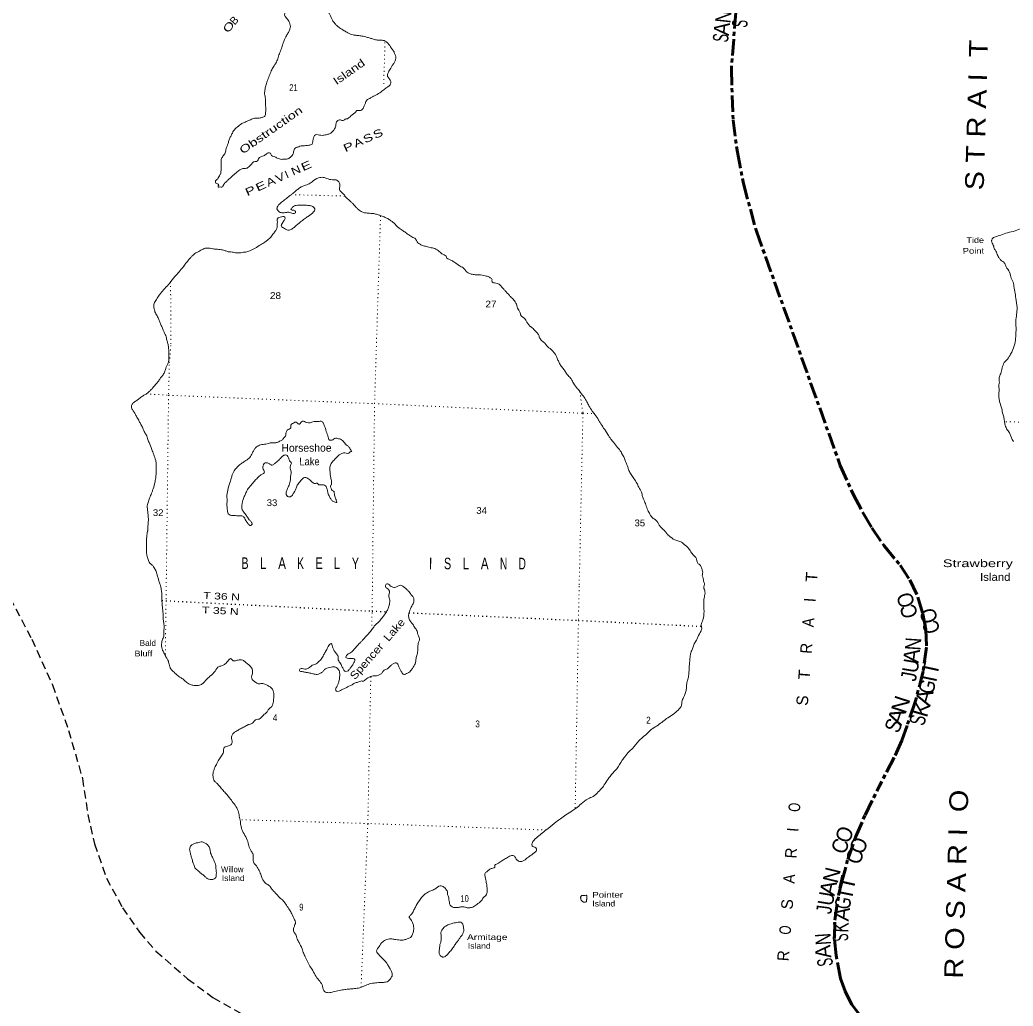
# Model space of a CAD drawing. Header units: feet. Extents: x -489137 to -242534, y 368785 to 558127.
# Drawn here: x -449881 to -424215, y 383087 to 408578 of the extents above; entities that cross this region are included whole.
import ezdxf

# ---------------------------------------------------------------- set-up
doc = ezdxf.new("R2010")
doc.units = ezdxf.units.FT
doc.header["$LTSCALE"] = 70
for name, pattern in [('DOTTED', [1.5, 0.3, -1.2]), ('LONG_DASH_SHORT_DASH', [9.9, 6, -1.2, 1.5, -1.2]), ('LONG_DASHED', [7.5, 6, -1.5]), ('MEDIUM_DASHED', [4.5, 3, -1.5])]:
    doc.linetypes.add(name, pattern=pattern)
for name, color, linetype, lineweight in [('11', 7, 'LONG_DASH_SHORT_DASH', 60), ('33', 7, 'LONG_DASHED', 25), ('39', 7, 'Continuous', 13), ('6', 7, 'DOTTED', 25), ('7', 7, 'DOTTED', 13)]:
    doc.layers.add(name, color=color, linetype=linetype, lineweight=lineweight)
for name, color, linetype in [('12', 7, 'Continuous'), ('41', 7, 'Continuous'), ('42', 7, 'Continuous')]:
    doc.layers.add(name, color=color, linetype=linetype)

msp = doc.modelspace()

# ---------------------------------------------------------------- linework, layer by layer
at = {"layer": '11'}
for points in [[(-427135.23, 416608.44), (-428388.69, 415389.52), (-428854.5, 414925.82), (-429314.69, 414393.22), (-429694.49, 413877.26), (-430163.01, 413117.21), (-430623.21, 412138), (-430764.61, 411749.65), (-430928.16, 411228.14), (-431047.38, 410762.12), (-431180.36, 410032.54), (-431381.6, 408770.04), (-431496.48, 407314.08), (-431452.13, 405988.12), (-431341.24, 405155.93), (-431186, 404351.48), (-430849.11, 403113.02), (-428681.75, 397061.82), (-428341.66, 396301.43), (-428089.38, 395824.31), (-427864.82, 395451.21), (-427551.79, 394979.98)], [(-427551.79, 394979.98), (-427136.91, 394488.21), (-427136.91, 394488.21), (-426886.64, 394102.6), (-426676.1, 393655.94), (-426549.77, 393226.13), (-426473.97, 392821.6), (-426454.33, 392360.9), (-426538.73, 391737.03), (-426746.29, 390947.86), (-426954.03, 390338.27), (-427094.39, 389953.41), (-427288.09, 389509.54), (-427671.18, 388780.77)], [(-427792.9, 382460.68), (-427989.59, 382639.59), (-428170.48, 382840.7), (-428282.07, 382988.41), (-428380.48, 383131.97), (-428484.45, 383326.85), (-428557.9, 383475.95), (-428674.46, 383803.95), (-428788, 384394.15), (-428829.58, 384837.99), (-428823.59, 385312.84), (-428724.23, 385942.04), (-428649.39, 386274.93), (-428488.59, 386879.66), (-428286.22, 387456.65), (-428042.51, 388021.95), (-427671.18, 388780.77)]]:
    msp.add_lwpolyline(points, dxfattribs=at)
at = {"layer": '33', "linetype": 'MEDIUM_DASHED'}
msp.add_lwpolyline([(-450134.3, 393635.79), (-449574.3, 392570.59), (-449036.48, 391388.89), (-448620.64, 390212.73), (-448263.22, 388972.2), (-448125.19, 388041.27), (-447955.29, 387283.44), (-447644.8, 386395.78), (-447228.96, 385630.17), (-446785.4, 384997.71), (-446364.02, 384509.49), (-445545.31, 383794.63), (-444894.72, 383311.14), (-444018.69, 382811.83)], dxfattribs=at)
at = {"layer": '39'}
for points in [[(-444679.75, 404840.95), (-444681.7, 404907.13), (-444676.87, 404971.73), (-444635.5, 405052.08), (-444573.84, 405140.28), (-444550.3, 405249.12), (-444500.21, 405381.9), (-444470.73, 405480.57), (-444433.35, 405565.01), (-444389.86, 405653.41), (-444356.81, 405713.65), (-444262.78, 405807.55), (-444146.6, 405895.15), (-444059.26, 405936.59), (-443947.6, 405985.84), (-443844.08, 406029.13), (-443724.83, 406037.89), (-443621.67, 406052.89), (-443548.49, 406092.48), (-443533.41, 406169.08), (-443524.17, 406263.94), (-443532.78, 406385.26), (-443534.97, 406536.81), (-443555.57, 406668.37), (-443546.03, 406787.46), (-443518.35, 406904.33), (-443476.49, 407025.09), (-443422.31, 407161.86), (-443370.28, 407288.56), (-443312.46, 407392.97), (-443267.22, 407459.14), (-443215.33, 407573.72), (-443175.39, 407702.57), (-443123.23, 407839.37), (-443083.46, 407954.09), (-443052.11, 408040.61), (-442993.99, 408169.26), (-442942.5, 408251.52), (-442907.17, 408333.96), (-442890.15, 408404.48), (-442903.37, 408479.38), (-442966.54, 408597.28), (-443008.37, 408644.22), (-443034.15, 408682.89), (-443035.48, 408739.48), (-443008.59, 408791.71), (-442954.95, 408884.04), (-442895.49, 408958.13), (-442830.28, 409005.88), (-442745.06, 409039.27), (-442674.47, 409032.42), (-442607.89, 409027.63), (-442543.01, 409049.12), (-442472.02, 409074.59), (-442411.55, 409065.83), (-442353.84, 408996.48), (-442314.15, 408939.47), (-442260.25, 408888.35), (-442210.15, 408857.48), (-442110.97, 408876.57), (-442028.14, 408879.68), (-441959.89, 408846.58), (-441916.16, 408789.52), (-441870.64, 408714.26), (-441805.76, 408570.08), (-441744.19, 408486.55), (-441680.37, 408421.18), (-441622.36, 408376.08), (-441504.18, 408297.97), (-441401.88, 408242.27), (-441271.26, 408190.29), (-441178.53, 408177.13), (-441073.71, 408161.81), (-440944.74, 408140.15), (-440854.23, 408110.85), (-440767.66, 408089.67), (-440663.04, 408058.19), (-440570.24, 408051.08), (-440471.4, 408041.89), (-440407.16, 408010.86), (-440367.3, 407967.99), (-440311.66, 407894.63), (-440264.07, 407823.38), (-440222.34, 407768.36), (-440190.97, 407691.23), (-440165.57, 407622.25), (-440176.65, 407541.56), (-440209.85, 407469.2), (-440259.17, 407399.04), (-440298.42, 407326.75), (-440329.35, 407274.57), (-440356.21, 407224.36), (-440381.16, 407166.05), (-440381.78, 407115.55)], [(-440381.78, 407115.55), (-440328.11, 407046.25), (-440298.59, 406983.28), (-440301.45, 406914.62), (-440332.18, 406878.6), (-440399.4, 406830.87), (-440472.8, 406773.1), (-440582.85, 406691.5), (-440715, 406618.24), (-440771.9, 406588.57), (-440839.03, 406548.92), (-440914.27, 406505.32), (-440953.63, 406424.94), (-440982.76, 406354.56), (-441026.2, 406270.19), (-441079.16, 406232.4), (-441153.79, 406239.3), (-441217.08, 406183.44), (-441284.37, 406129.65), (-441372.13, 406053.86), (-441418.94, 406024.08), (-441461.41, 406018.49), (-441522.53, 405974.73), (-441599.03, 405993.78), (-441649.58, 405988.28), (-441704.94, 405920.21), (-441720.08, 405837.55), (-441732.79, 405789.2), (-441816.93, 405679.03), (-441880.09, 405633.27), (-441965.19, 405609.98), (-442062.32, 405592.89), (-442138.95, 405601.83), (-442215.57, 405610.78), (-442268.34, 405589.15), (-442293.39, 405522.75), (-442314.61, 405438.14), (-442331.66, 405365.59), (-442412.79, 405336.2), (-442489.64, 405326.96), (-442566.41, 405323.79), (-442614.92, 405320.29), (-442671.72, 405298.71), (-442698.12, 405286.88), (-442744.66, 405279.32), (-442800.28, 405189.03), (-442827.62, 405100.44), (-442858.5, 405052.3), (-442895.19, 405024.43), (-442933.87, 404998.6), (-443006.85, 404975.17), (-443065.36, 404979.87), (-443117.95, 404972.38), (-443174.31, 404987.16), (-443232.66, 405003.98), (-443270.73, 405028.65), (-443316.97, 405045.33), (-443381.21, 405076.36), (-443406.76, 405133.22), (-443461.18, 405141.91), (-443505.94, 405114.13), (-443581.29, 405062.45), (-443634.03, 405042.84), (-443699.06, 405009.22), (-443721.87, 404960.99), (-443766.78, 404921.09), (-443827.5, 404909.65), (-443855.94, 404895.82), (-443874.41, 404871.79), (-443941.88, 404803.85), (-443986.84, 404759.91), (-444073.98, 404734.62), (-444118.42, 404733.1), (-444199.56, 404703.71), (-444285.25, 404631.94), (-444354.59, 404576.15), (-444420.01, 404510.21), (-444469.01, 404466.32), (-444536.38, 404406.46), (-444581.35, 404362.52), (-444597.75, 404342.5), (-444626.53, 404300.39), (-444632.81, 404282.28), (-444663.47, 404252.32), (-444703.75, 404260.86), (-444752.33, 404251.3), (-444760.26, 404263.51), (-444743.59, 404305.75), (-444755.38, 404332.15), (-444795.61, 404344.72), (-444827.42, 404385.49), (-444823.01, 404415.75), (-444788.25, 404451.72), (-444753.43, 404491.74), (-444724.49, 404545.96), (-444703.73, 404592.2)], [(-422275.63, 405863.31), (-422319.27, 405785.36), (-422353.52, 405662.89), (-422356.09, 405628.64), (-422346.84, 405576.03), (-422302.93, 405417.96), (-422276.1, 405328.76), (-422293.69, 405238.28), (-422307.24, 405147.74), (-422305.07, 405030.7), (-422301.17, 405022.57), (-422280.29, 404939.51), (-422221.97, 404799.36), (-422198.46, 404754.58), (-422103.05, 404662.21), (-422029.56, 404586.35), (-422028.67, 404515.73), (-422021.5, 404459.13), (-422027.18, 404356.35), (-422019.31, 404344.12), (-422027.56, 404332.15), (-422075.11, 404262.35), (-422173.91, 404142.97), (-422249.73, 404071.63), (-422255.95, 404061.64), (-422415.26, 403945.29), (-422460.17, 403913.77), (-422638.71, 403731.19), (-422720.81, 403645.82), (-422820.76, 403580.92), (-422965.04, 403520.81), (-423040, 403503.91), (-423191.45, 403500.39), (-423270.89, 403455.32), (-423381.35, 403364.38), (-423470.79, 403325.53), (-423610.77, 403281.49), (-423665.67, 403256.17), (-423789.35, 403221.94), (-423807.59, 403218.2), (-423987.7, 403188.95), (-424166.39, 403123.35), (-424360.93, 403076.17), (-424535.51, 403014.55), (-424673.47, 402970.45), (-424752.98, 402921.36), (-424763.52, 402893.29), (-424771.92, 402873.26), (-424768.46, 402836.89), (-424717.75, 402725.1), (-424702.55, 402666.35), (-424659.15, 402603.09), (-424635.83, 402546.23), (-424585.16, 402432.42), (-424539.64, 402375.18), (-424529.72, 402364.93), (-424497.76, 402344.23), (-424430.16, 402278.55), (-424412.71, 402233.88), (-424377.51, 402162.69), (-424349.74, 402131.97), (-424281.72, 401967.45), (-424264.55, 401904.63), (-424206.2, 401766.49), (-424193.23, 401693.66), (-424159.83, 401509.54), (-424147.69, 401384.28), (-424115.27, 401139.66), (-424143.15, 400783.1), (-424143.25, 400777.06), (-424146.27, 400714.58), (-424137.56, 400627.7), (-424146.26, 400462.44), (-424147.34, 400393.88), (-424174.65, 400200.7), (-424240.23, 400012.18), (-424294.31, 399912.24), (-424389.26, 399780.69), (-424420.01, 399750.95), (-424525.44, 399468.3), (-424567.67, 399352.03), (-424577.32, 399253.35), (-424571.85, 399216.94), (-424581.1, 399142.47), (-424577.05, 399017.35), (-424585.64, 398858.13), (-424584.04, 398831.89), (-424531.17, 398603.08), (-424500.52, 398499.69), (-424495.31, 398447.16), (-424464.63, 398345.8), (-424446.19, 398236.57), (-424427.71, 398129.36), (-424385.18, 398011.66), (-424310.17, 397905.52), (-424238.24, 397732.87), (-424208.83, 397677.91)], [(-444706.97, 404586.76), (-444706.31, 404586.46), (-444684.54, 404661.8), (-444677.64, 404700.62), (-444675.92, 404729.08), (-444675.06, 404770.48), (-444678.51, 404829.13), (-444679.93, 404847.16)], [(-444494.06, 402585.61), (-444367.03, 402570.04), (-444248.08, 402554.56), (-444100.47, 402571.09), (-444043.86, 402576.51), (-443938.45, 402609.67), (-443804.38, 402674.84), (-443659.89, 402766.15), (-443580.55, 402813.75), (-443454.21, 402907.28), (-443374.48, 402987.2), (-443341.58, 403035.32), (-443282.06, 403113.45), (-443238.72, 403189.73), (-443227.91, 403248.2), (-443229.04, 403320.95), (-443226.58, 403357.29), (-443234.01, 403409.9), (-443225.59, 403438.1), (-443184.81, 403469.96), (-443120, 403485.4), (-443057.31, 403492.77), (-443023.38, 403460.07), (-443023.63, 403439.86), (-443062.74, 403379.69), (-443085.42, 403341.56), (-443116.37, 403287.36), (-443124.77, 403261.19), (-443109.06, 403224.64), (-443068.95, 403201.97), (-443012.86, 403164.97), (-442954.61, 403140.07), (-442895.96, 403147.49), (-442812.53, 403199.08), (-442747.28, 403250.88), (-442671.73, 403318.72), (-442577.92, 403394.44), (-442473.98, 403472.07), (-442392.55, 403525.7), (-442331.39, 403573.51), (-442269.93, 403645.55), (-442259.24, 403693.92), (-442291.05, 403734.68), (-442311.02, 403753.09), (-442395.52, 403778.29), (-442478.22, 403785.28), (-442567.04, 403788.3), (-442670.01, 403789.46), (-442740.75, 403784.19), (-442787.36, 403770.57), (-442834.19, 403738.77), (-442856.7, 403714.78), (-442875.24, 403684.68), (-442859.29, 403668.34), (-442833.17, 403657.94), (-442798.87, 403655.54), (-442762.75, 403636.95), (-442759.03, 403610.64), (-442761.32, 403588.44), (-442793.8, 403574.67), (-442908.56, 403602.22), (-442956.97, 403606.81), (-442981.27, 403601.02), (-443048, 403593.69), (-443108.57, 403594.37), (-443191.03, 403621.56), (-443206.98, 403637.9), (-443236.55, 403696.83), (-443227.98, 403737.14), (-443149.97, 403841.32), (-443043.94, 403924.99), (-442995.02, 403962.82), (-442888.99, 404046.49), (-442825.85, 404090.23), (-442748.29, 404158.05), (-442670.8, 404219.81), (-442589.39, 404271.42), (-442496.07, 404306.74), (-442429.17, 404328.21), (-442331.44, 404393.78), (-442160.6, 404492.88), (-442041.28, 404507.7), (-441950.77, 404478.4), (-441805.8, 404444.44), (-441710.95, 404439.34), (-441636.84, 404390.01), (-441613.35, 404329.14), (-441616.24, 404258.46), (-441622.84, 404214.08), (-441581.43, 404132.8), (-441495.58, 404053.04), (-441477.75, 404024.55), (-441411.96, 403955.12), (-441330.12, 403877.43), (-441272.24, 403822.22), (-441210.49, 403752.84), (-441152.65, 403693.59)], [(-441152.65, 403693.59), (-441062.61, 403625.91), (-440978.18, 403594.65), (-440883.41, 403583.49), (-440810.83, 403574.59), (-440711.99, 403565.39), (-440619.44, 403538.09), (-440540.97, 403514.98), (-440444.55, 403473.49), (-440354.23, 403428.03), (-440276.16, 403372.6), (-440220.12, 403331.56), (-440148.35, 403256), (-440080.45, 403194.62), (-439976.27, 403126.78), (-439894.26, 403063.22), (-439808.16, 403003.66), (-439750.05, 402966.64), (-439657.77, 402917.12), (-439614.29, 402839.85), (-439568.34, 402798.93), (-439500.19, 402757.75), (-439401.63, 402726.34), (-439345.27, 402711.56), (-439278.89, 402690.61), (-439162.03, 402669.09), (-439101.88, 402634.07), (-438997.88, 402552.08), (-438949.82, 402519.22), (-438857.83, 402445.45), (-438857.86, 402443.43), (-438761.71, 402379.72), (-438725.61, 402359.11), (-438643.45, 402307.67), (-438547.33, 402241.94), (-438507.32, 402211.18), (-438443.06, 402182.17), (-438389.16, 402131.06), (-438345.39, 402078.04), (-438297.42, 402037.09), (-438219.03, 402007.92), (-438114.23, 401990.58), (-437932.64, 401978.44), (-437856.14, 401959.39), (-437801.73, 401950.7), (-437729.49, 401913.52), (-437677.61, 401862.43), (-437686.11, 401828.17), (-437662.3, 401793.56), (-437614.02, 401778.87), (-437543.52, 401763.94), (-437495.31, 401743.19), (-437447.42, 401696.19), (-437385.67, 401626.8), (-437339.86, 401575.77), (-437309.99, 401541.09), (-437250.19, 401477.79), (-437206.41, 401424.76), (-437162.51, 401381.84), (-437114.62, 401334.83), (-437078.85, 401287.96), (-437049.3, 401227.02), (-437035.64, 401188.48), (-437018.19, 401129.69), (-436988.62, 401070.77), (-436951.07, 401003.67), (-436943.59, 400955.1), (-436819.82, 400838.54), (-436800.12, 400797.91), (-436700.78, 400665.47), (-436646.81, 400620.42), (-436549.01, 400526.38), (-436507.16, 400481.46), (-436465.6, 400412.3), (-436450.04, 400363.63), (-436392.43, 400286.21), (-436306.48, 400214.53), (-436262.85, 400149.39), (-436152.89, 400059.25), (-436119.01, 400022.51), (-436061.27, 399955.18), (-436023.63, 399896.17), (-435986.33, 399808.87), (-435945.07, 399715.47), (-435893.61, 399630.03), (-435821.97, 399544.37), (-435770.49, 399460.96), (-435712.85, 399385.56), (-435637.21, 399295.81), (-435571.95, 399183.95), (-435468.64, 399045.4), (-435395.14, 398945.58), (-435303.7, 398827.37), (-435226.44, 398705.27), (-435175.24, 398599.64), (-435090.02, 398467.35), (-435024.48, 398377.72)], [(-446575.54, 395364.54), (-446574.47, 395452.79), (-446569.42, 395535.57), (-446560.03, 395642.55), (-446563.2, 395713.3), (-446568.34, 395788.11), (-446577.5, 395864.99), (-446586.68, 395939.85), (-446587.73, 396018.65), (-446560.07, 396133.5), (-446516.27, 396248.17), (-446464.16, 396380.93), (-446434.93, 396459.4), (-446388.35, 396634.65), (-446366.43, 396775.83), (-446359.14, 396876.77), (-446357.53, 397008.07), (-446358.54, 397090.92), (-446371.46, 397190.07), (-446422.1, 397342.16), (-446472.96, 397476.08), (-446543.42, 397658.71), (-446578.55, 397758.1), (-446603.96, 397827.08), (-446651.4, 397910.45), (-446704.53, 398024.19), (-446751.8, 398121.7), (-446795.3, 398196.95), (-446824.82, 398259.91), (-446856.51, 398310.78), (-446880.22, 398353.47), (-446909.83, 398408.35), (-446939.58, 398453.14), (-446983.15, 398522.32), (-446992.9, 398550.72), (-446992.16, 398611.32), (-446950.99, 398675.51), (-446879.65, 398729.26), (-446804.31, 398780.94), (-446714.6, 398850.64), (-446639.33, 398896.27), (-446568.04, 398945.97), (-446517, 398991.87), (-446457.73, 399049.79), (-446392.13, 399129.87), (-446351.11, 399181.94), (-446293.71, 399252.01), (-446242.34, 399324.17), (-446195.16, 399384.25), (-446143.62, 399470.54), (-446112.15, 399567.17), (-446081.02, 399635.51), (-446045.78, 399709.87), (-446030.66, 399790.51), (-446029.27, 399903.64), (-446032.25, 399990.55), (-446038.84, 400111.85), (-446057.82, 400211.06), (-446080.98, 400298.2), (-446111.85, 400415.73), (-446139.31, 400482.71), (-446174.68, 400561.9), (-446215.95, 400655.31), (-446253.22, 400744.62), (-446288.47, 400833.91), (-446335.82, 400925.36), (-446389, 401035.06), (-446410.29, 401110.06), (-446419.74, 401162.69), (-446410.65, 401245.43), (-446350.76, 401353.86), (-446278.76, 401462.15), (-446227.42, 401532.28), (-446104.6, 401668.29), (-446047.35, 401726.24), (-445975.61, 401812.31), (-445844.29, 401982.56), (-445770.72, 402054.47), (-445717.38, 402122.56), (-445623.05, 402240.7), (-445602.39, 402278.86), (-445534.82, 402354.87), (-445475.37, 402426.94), (-445424.31, 402474.85), (-445330.41, 402556.63), (-445255.24, 402594.18), (-445200.36, 402623.86), (-445090.71, 402673.14), (-445036.17, 402674.55), (-444975.6, 402673.87), (-444897, 402660.86), (-444808.27, 402651.78), (-444671.14, 402636.1), (-444574.53, 402610.76), (-444494.06, 402585.61)], [(-435024.48, 398377.72), (-434927.28, 398235.2), (-434889.69, 398172.15), (-434796.55, 398027.65), (-434687.48, 397864.79), (-434610.2, 397744.72), (-434540.57, 397659.08), (-434439.23, 397524.6), (-434345.72, 397410.4), (-434331.96, 397379.94), (-434278.58, 397286.4), (-434237.37, 397188.96), (-434208.12, 397103.78), (-434174.84, 397018.54), (-434141.55, 396933.31), (-434088.3, 396829.68), (-434012.86, 396723.77), (-433935.63, 396599.65), (-433888.38, 396500.12), (-433821.29, 396372.08), (-433790.35, 396260.62), (-433757.12, 396171.34), (-433706.2, 396041.47), (-433655.32, 395909.57), (-433600.14, 395797.83), (-433512.59, 395691.78), (-433490.53, 395679.41), (-433377.03, 395548.83), (-433335.44, 395481.69), (-433227.6, 395383.5), (-433169.99, 395306.08), (-433078.15, 395220.19), (-432905.75, 395117.23), (-432803.1, 395089.81), (-432721.11, 395024.23), (-432665.1, 394981.18), (-432599.24, 394917.8), (-432527.96, 394801.84), (-432458.19, 394728.32), (-432418.33, 394685.44), (-432351.68, 394521.04), (-432311.67, 394490.29), (-432268.19, 394413.02), (-432242.93, 394331.92), (-432237.67, 394267.21), (-432246.44, 394210.74), (-432221.06, 394139.74), (-432217.86, 394071.01), (-432190.58, 393989.89), (-432211.54, 393927.49), (-432184.51, 393826.17), (-432186.17, 393690.82), (-432198.97, 393634.4), (-432205.77, 393573.86), (-432205.06, 393466.77), (-432209.89, 393402.17), (-432204.6, 393339.48), (-432206.16, 393212.22), (-432217.37, 393121.42), (-432232.12, 393071.08), (-432259.21, 393002.69), (-432274.06, 392944.27), (-432261.02, 392855.22), (-432263.41, 392824.94), (-432342.06, 392668.24), (-432358.75, 392623.98), (-432400.15, 392541.61), (-432455.8, 392449.3), (-432493.43, 392344.66), (-432530.86, 392256.18), (-432554.06, 392175.63), (-432567.91, 392034.36), (-432574.78, 391967.76), (-432586.26, 391854.75), (-432589.44, 391759.83), (-432596.56, 391673.03), (-432607.72, 391586.28), (-432628.95, 391501.66), (-432652.52, 391390.8), (-432652.84, 391364.54), (-432657.67, 391299.94), (-432679.15, 391195.13), (-432718.75, 391094.55), (-432766.57, 390981.95), (-432796.64, 390834.8), (-432905.21, 390708.73), (-432980.76, 390640.89), (-433135.46, 390539.59), (-433265.85, 390446.1), (-433390.19, 390350.52), (-433538.77, 390255.21), (-433646.94, 390161.47), (-433791.95, 390027.73), (-433889.93, 389941.96), (-434053.88, 389745.8), (-434143.78, 389659.94), (-434250.35, 389531.83)], [(-444525.81, 396128.14), (-444526.21, 396167.2), (-444528.69, 396294.51), (-444500.36, 396463.91), (-444439.43, 396657.18), (-444418.35, 396729.68), (-444393.04, 396818.29), (-444322.78, 396948.82), (-444246.99, 397036.87), (-444153.17, 397112.59), (-444069.7, 397168.22), (-443951.53, 397253.77), (-443900.14, 397327.94), (-443856.7, 397412.31), (-443815.4, 397486.6), (-443762.22, 397542.57), (-443664.68, 397591.99), (-443595.89, 397603.34), (-443456.25, 397628.03), (-443361.09, 397649.18), (-443268.23, 397646.12), (-443193.16, 397675.58), (-443144.45, 397695.24), (-443085.36, 397739.02), (-443058.66, 397775.09), (-443011.51, 397833.15), (-443004.74, 397891.66), (-442971.42, 397974.12), (-442920.59, 398001.84), (-442881.86, 398031.71), (-442876.98, 398100.35), (-442840.12, 398142.36), (-442787.3, 398168.03), (-442756.82, 398183.85), (-442718.68, 398165.24), (-442690.74, 398138.66), (-442656.49, 398132.21), (-442603.27, 398190.21), (-442550.61, 398203.76), (-442500.4, 398180.97), (-442425.92, 398161.95), (-442334.84, 398179.11), (-442221.5, 398200.06), (-442169.06, 398195.42), (-442076.13, 398198.42), (-442034.42, 398141.38), (-441999.07, 398060.17), (-441971.89, 397970.96), (-441950.52, 397902.03), (-441925.09, 397835.07), (-441901.9, 397749.95), (-441882.11, 397717.41), (-441825.57, 397716.77), (-441795.24, 397720.47), (-441754.39, 397758.4), (-441691.72, 397763.75), (-441599.14, 397738.47), (-441542.98, 397707.53), (-441503.24, 397654.55), (-441425.42, 397578.92), (-441367.48, 397527.76), (-441341.78, 397483.02), (-441316.03, 397442.33), (-441304.16, 397421.99), (-441344.61, 397416.38), (-441383.45, 397378.43), (-441450.08, 397379.18), (-441516.65, 397383.97), (-441599.83, 397352.58), (-441707.98, 397260.86), (-441781.68, 397178.85), (-441849.39, 397090.72), (-441868.8, 396989.92), (-441865.9, 396896.95), (-441858.79, 396818.07), (-441843.75, 396726.98), (-441832.43, 396662.2), (-441829.01, 396611.66), (-441831.62, 396563.2), (-441852.13, 396537.16), (-441838.74, 396476.4), (-441809.17, 396417.48), (-441773.08, 396396.87), (-441753.78, 396323.91), (-441738.32, 396267.17), (-441722.86, 396210.42), (-441697.48, 396139.43), (-441691.89, 396100.98), (-441732.17, 396109.51), (-441786.41, 396132.34), (-441836.3, 396181.39), (-441879.82, 396254.62), (-441920.99, 396356.1), (-441938.15, 396439.13), (-441955.62, 396495.9)], [(-441955.62, 396495.9), (-441983.4, 396536.62), (-442033.6, 396559.41), (-442112.37, 396558.27), (-442154.72, 396562.79), (-442202.73, 396599.7), (-442277.53, 396592.46), (-442311.56, 396617.08), (-442363.46, 396666.16), (-442465.52, 396742.06), (-442521.98, 396748.75), (-442617.84, 396671.04), (-442701.83, 396572.98), (-442743.4, 396476.47), (-442778.73, 396394.03), (-442828.18, 396313.77), (-442883.44, 396253.78), (-442935.98, 396250.33), (-442984.07, 396281.18), (-443001.45, 396346.03), (-442974.09, 396436.64), (-442924.17, 396555.28), (-442888.26, 396684.18), (-442887.1, 396779.13), (-442874.05, 396855.75), (-442875.2, 396926.48), (-442894.6, 396991.35), (-442885.68, 397059.94), (-442866.55, 397138.52), (-442896.56, 397161.09), (-442920.17, 397211.86), (-442941.81, 397258.57), (-442971.38, 397317.5), (-443058.12, 397324.53), (-443127.51, 397264.7), (-443211.31, 397182.81), (-443290.89, 397115.01), (-443358.06, 397071.32), (-443390.34, 397073.7), (-443448.4, 397114.76), (-443510.82, 397129.61), (-443569.57, 397114.1), (-443596.58, 397051.78), (-443593.56, 396968.91), (-443563.94, 396914.02), (-443564.46, 396871.6), (-443621.41, 396837.89), (-443719.32, 396758.18), (-443799.05, 396678.26), (-443883.04, 396580.21), (-443977.38, 396462.06), (-444041.3, 396353.68), (-444080.85, 396257.15), (-444118.46, 396154.53), (-444137.64, 396071.91), (-444146.61, 395999.28), (-444133.47, 395918.32), (-444076, 395828.77), (-444012.41, 395745.22), (-443954.89, 395659.72), (-443901.05, 395604.56), (-443881.62, 395541.71), (-443912.28, 395511.75), (-443958.57, 395524.39), (-444002.32, 395579.44), (-444039.94, 395640.47), (-444071.58, 395695.38), (-444117.32, 395752.46), (-444179.84, 395759.23), (-444236.42, 395755.82), (-444280.79, 395760.36), (-444357.47, 395765.26), (-444401.88, 395765.76), (-444430.08, 395772.14), (-444446.18, 395776.36), (-444496.24, 395811.27), (-444509.97, 395843.75), (-444517.33, 395902.43)], [(-444517.33, 395902.43), (-444527.24, 395989.03), (-444530.8, 396037.78), (-444525.85, 396131.74)], [(-443977.32, 390364.53), (-443884.1, 390391.77), (-443833.03, 390439.68), (-443771.77, 390495.56), (-443698.96, 390504.85), (-443645.97, 390544.66), (-443564.14, 390630.62), (-443494.73, 390692.47), (-443449.42, 390764.69), (-443369.81, 390834.51), (-443340.75, 390898.84), (-443323.12, 391019.86), (-443319.32, 391165.29), (-443332.56, 391238.17), (-443384.14, 391313.5), (-443452.22, 391360.74), (-443528.47, 391399.98), (-443627.13, 391423.32), (-443720.06, 391420.32), (-443786.27, 391455.41), (-443889.95, 391563.66), (-443885.04, 391634.32), (-443865.76, 391725.02), (-443878.95, 391801.94), (-443970.47, 391914.09), (-444048.47, 391975.58), (-444116.47, 392028.88), (-444191.05, 392039.82), (-444288.24, 392018.69), (-444369.07, 392013.53), (-444439.07, 392068.87), (-444486.01, 392028.99), (-444574.01, 391933), (-444647.27, 391887.36), (-444730.32, 391866.07), (-444836.84, 391742), (-444967.64, 391614.17), (-445061.61, 391526.33), (-445119.01, 391456.26), (-445184.29, 391402.44), (-445289.67, 391371.3), (-445408.72, 391378.7), (-445493.2, 391405.92), (-445587.33, 391469.61), (-445673.26, 391543.31), (-445747.37, 391592.63), (-445833.42, 391656.23), (-445917.23, 391737.99), (-445983.04, 391805.4), (-446006.63, 391858.2), (-446026, 391925.09), (-446053.01, 392028.43), (-446096.53, 392101.66), (-446145.9, 392193.13), (-446191.17, 392288.6), (-446214.54, 392359.57), (-446217.58, 392440.42), (-446208.62, 392513.06), (-446170.94, 392621.73), (-446160.2, 392674.14), (-446163, 392775.19), (-446153.86, 392861.97), (-446162.37, 392991.37), (-446171.7, 393054.1), (-446176.47, 393159.22), (-446186.66, 393316.92), (-446204.87, 393478.76), (-446211.39, 393606.12), (-446213.82, 393737.47), (-446226.54, 393852.77), (-446259.28, 393982.45), (-446288.46, 394073.69), (-446330.92, 394233.78), (-446367.9, 394347.34), (-446427.36, 394438.93), (-446475.07, 394500.07), (-446489.1, 394508.31), (-446548.83, 394577.68), (-446581.9, 394681.09), (-446603.19, 394756.08), (-446604.2, 394838.93), (-446608.79, 394958.18), (-446611.47, 395069.34), (-446575.13, 395398.32)], [(-440331.02, 393614.74), (-440345.96, 393713.9), (-440333.2, 393766.29), (-440328.79, 393796.55), (-440336.55, 393822.9), (-440342.41, 393839.13), (-440360.31, 393861.55), (-440394.31, 393888.2), (-440420.38, 393902.64), (-440433.85, 393957.34), (-440415.21, 393995.52), (-440384.85, 394001.23), (-440330.68, 393972.34), (-440284.71, 393933.44), (-440198.16, 393910.24), (-440131.26, 393931.71), (-440056.14, 393965.21), (-440005.84, 393950.5), (-439929.71, 393901.16), (-439875.86, 393846), (-439819.97, 393792.84), (-439758.44, 393705.27), (-439726.53, 393672.59), (-439697.14, 393599.52), (-439703.99, 393534.95), (-439745.51, 393442.48), (-439786.93, 393358.09), (-439812.05, 393285.64), (-439835.32, 393199.02), (-439832.02, 393138.37), (-439798.79, 393049.1), (-439743.09, 392979.78), (-439683.74, 392880.11), (-439643.95, 392831.18), (-439616.28, 392782.38), (-439604.88, 392723.66), (-439581.47, 392656.72), (-439552.34, 392561.44), (-439581.48, 392491.05), (-439593.05, 392369.96), (-439596.01, 392293.22), (-439613.5, 392184.31), (-439630.42, 392121.87), (-439649.78, 392025.11), (-439669.09, 391932.39), (-439691.82, 391890.22), (-439739.2, 391813.97), (-439784.38, 391751.85), (-439831.34, 391709.95), (-439890.26, 391680.31), (-439941.01, 391658.65), (-439979.27, 391667.16), (-440014.95, 391722.12), (-440054.54, 391787.21), (-440084.01, 391854.22), (-440103.6, 391902.93), (-440119.34, 391937.45), (-440141.37, 391951.84), (-440218.19, 391944.62), (-440279.28, 391902.88), (-440330.38, 391852.95), (-440377.41, 391804.99), (-440432.15, 391787.42), (-440489.18, 391747.65), (-440534.29, 391691.59), (-440593.38, 391647.81), (-440636.01, 391630.1), (-440688.55, 391626.65), (-440751.17, 391625.34), (-440820.06, 391605.91), (-440893.19, 391570.36), (-440935.96, 391540.54), (-441023.5, 391482.93), (-441051.82, 391490.7)], [(-441049.65, 391491.31), (-441098.28, 391477.71), (-441146.93, 391462.1), (-441232.1, 391432.75), (-441295.16, 391395.07), (-441376.42, 391355.58), (-441449.6, 391315.99), (-441567.37, 391262.76), (-441695.04, 391225.81), (-441717, 391246.26), (-441703.97, 391320.87), (-441666.67, 391399.25), (-441635.32, 391485.77), (-441619.95, 391586.62), (-441616.87, 391673.46), (-441624.25, 391730.11), (-441647.83, 391782.91), (-441685.73, 391821.72), (-441737.83, 391854.64), (-441800.39, 391857.36), (-441877.31, 391842.06), (-441948.23, 391822.65), (-442021.55, 391770.95), (-442068.64, 391718.95), (-442129.68, 391681.25), (-442200.59, 391661.84), (-442253.06, 391664.45), (-442333.63, 391681.52), (-442387.97, 391696.28), (-442426.23, 391704.79), (-442478.63, 391713.46), (-442522.95, 391722.04), (-442563.25, 391728.55), (-442609.62, 391735.14), (-442649.87, 391745.69), (-442651.52, 391776.01), (-442630.96, 391806.09), (-442586.44, 391813.67), (-442513.95, 391796.69), (-442451.19, 391810.13), (-442398.35, 391837.82), (-442324.95, 391895.59), (-442264.1, 391917.13), (-442225.52, 391934.87), (-442174.55, 391974.71), (-442135.72, 392012.66), (-442098.9, 392050.63), (-442063.89, 392106.81), (-442030.89, 392163.01), (-441981.34, 392251.35), (-441952.39, 392307.6), (-441915.13, 392381.93), (-441876.12, 392434.02), (-441835.44, 392457.81), (-441821.53, 392439.47), (-441802.18, 392370.56), (-441780.64, 392315.77), (-441758.98, 392271.07), (-441703.29, 392201.75), (-441677.48, 392165.1), (-441653.65, 392132.5), (-441656.21, 392088.08), (-441652.87, 392031.47), (-441597.4, 391943.97), (-441567.81, 391887.07), (-441528.41, 391805.81), (-441482.69, 391746.71), (-441424.19, 391742.01), (-441379.35, 391775.85), (-441330.1, 391839.95), (-441280.8, 391908.09), (-441247.81, 391964.29), (-441220.92, 392016.51), (-441226.65, 392042.84), (-441270.77, 392067.58), (-441345.4, 392074.48), (-441422.08, 392079.39), (-441454.21, 392093.89), (-441422.98, 392170.32), (-441329.44, 392223.81), (-441241.51, 392313.74), (-441157.61, 392403.72), (-441077.78, 392491.72), (-441026.66, 392543.67), (-440955.06, 392619.64), (-440889.56, 392691.64), (-440821.92, 392773.71), (-440750.11, 392865.84), (-440690.62, 392941.95), (-440621.21, 393003.8), (-440541.32, 393095.84), (-440485.92, 393167.95), (-440407.84, 393278.19), (-440362.33, 393366.58), (-440332.73, 393475.35), (-440321.89, 393535.84), (-440331.02, 393614.74)], [(-440619.21, 384590.88), (-440662.55, 384514.59), (-440637.02, 384455.71), (-440571.28, 384382.24), (-440503.53, 384308.74), (-440411.79, 384214.77), (-440366.26, 384139.51), (-440312.81, 384052.03), (-440275.29, 383982.91), (-440258.31, 383885.74), (-440297.64, 383807.39), (-440361.19, 383729.31), (-440430.13, 383705.84), (-440545.29, 383701.07), (-440688.82, 383688.55), (-440848.7, 383660.04), (-440978.56, 383608.97), (-441100.29, 383561.85), (-441233.82, 383541.13), (-441367.25, 383528.48), (-441484.55, 383513.64), (-441622.1, 383494.98), (-441784.14, 383454.38), (-441905.55, 383433.52), (-442006.14, 383464.96), (-442058.99, 383600.92), (-442130.12, 383729), (-442225.55, 383851.3), (-442312.48, 384007.85), (-442385.85, 384117.77), (-442492.33, 384327.07), (-442545.39, 384446.87), (-442590.34, 384568.6), (-442667.11, 384731.09), (-442712.45, 384820.5), (-442753.37, 384942.18), (-442800.99, 385011.41), (-442801.67, 385120.52), (-442772.51, 385192.93), (-442755.59, 385255.37), (-442781.05, 385320.31), (-442853.9, 385472.66), (-442909.2, 385574.3), (-442990.52, 385694.41), (-443073.93, 385808.49), (-443171.83, 385894.45), (-443277.43, 386010.8), (-443375.07, 386116.96), (-443432.66, 386196.4), (-443522.77, 386258.03), (-443618.18, 386382.35), (-443655.18, 386493.88), (-443712.2, 386619.79), (-443791.53, 386737.86), (-443835.3, 386790.89), (-443854.06, 386908.28), (-443854.87, 387007.29), (-443902.28, 387092.68), (-443941.8, 387163.83), (-443980.57, 387295.6), (-444043.18, 387459.95), (-444128.07, 387618.5), (-444172.72, 387764.47), (-444183.73, 387855.51), (-444210.31, 387993.19), (-444240.88, 388134.97), (-444319.89, 388279.3), (-444415.25, 388407.66), (-444472.88, 388483.06), (-444544.55, 388566.7), (-444628.22, 388660.58), (-444707.84, 388754.42), (-444789.51, 388846.25), (-444849.41, 388901.48), (-444880.95, 388964.46), (-444886.66, 388992.81), (-444889.41, 389097.9), (-444870.23, 389180.52), (-444843.04, 389256.99), (-444789.26, 389361.45), (-444754.12, 389427.73), (-444725.21, 389479.93), (-444653.33, 389578.12), (-444617.79, 389676.72), (-444610.92, 389743.32), (-444602.55, 389767.47), (-444541.6, 389797.09), (-444488.91, 389812.66), (-444415.63, 389860.32), (-444396.94, 389902.54), (-444406.25, 389967.3), (-444409.27, 390050.17), (-444380.14, 390120.55), (-444274.18, 390198.16), (-444180.59, 390255.7), (-444078.97, 390309.1), (-443977.32, 390364.53)], [(-434250.35, 389531.83), (-434320.11, 389441.7), (-434458.11, 389221.01), (-434554.34, 389112.99), (-434628.11, 389024.92), (-434741.09, 388868.6), (-434821.37, 388744.24), (-434935.92, 388624.31), (-435068.64, 388504.58), (-435198.58, 388447.45), (-435377.91, 388314.1), (-435506.47, 388204.42), (-435604.2, 388138.85), (-435775.18, 388027.63), (-435911.67, 387930.17), (-436019.7, 387848.54), (-436229.76, 387679.17), (-436376.54, 387565.66), (-436502.98, 387464.04), (-436576.48, 387398.2), (-436636.05, 387316.03), (-436645.19, 387229.26), (-436609.17, 387202.59), (-436548.85, 387181.71), (-436529.4, 387120.88), (-436564.36, 387068.74), (-436633.68, 387014.97), (-436711.1, 386959.27), (-436768.12, 386919.5), (-436823.26, 386869.61), (-436892.35, 386834.02), (-436973.23, 386824.83), (-437025.36, 386855.72), (-437033.36, 386861.87), (-437067.07, 386912.76), (-437114.78, 386973.91), (-437195.57, 386972.8), (-437305.34, 386913.42), (-437404.96, 386857.97), (-437500.67, 386792.37), (-437565.75, 386754.72), (-437610.49, 386728.96), (-437609.07, 386680.45), (-437657.9, 386650.69), (-437741, 386625.36), (-437800.22, 386571.48), (-437855.28, 386527.65), (-437858.34, 386442.83), (-437841.28, 386351.72), (-437818.66, 386220.14), (-437805.81, 386114.93), (-437813.23, 386003.9), (-437844.21, 385947.67), (-437905.49, 385889.77), (-437938.44, 385837.61), (-438044.69, 385735.77), (-438150.62, 385660.18), (-438211.47, 385638.64), (-438302.47, 385627.55), (-438382.99, 385648.66), (-438483.94, 385649.79), (-438570.93, 385636.63), (-438647.7, 385633.45), (-438706.03, 385652.29), (-438760, 385697.34), (-438783.34, 385770.34), (-438792.62, 385837.12), (-438798.03, 385889.71), (-438813.62, 385936.35), (-438835.04, 386001.25), (-438830.48, 386043.62), (-438854.19, 386086.32), (-438921.94, 386159.81), (-439016.39, 386197.24), (-439158.79, 386111.97), (-439260.29, 386068.66), (-439376.14, 386007.33), (-439482.29, 385913.57), (-439558.18, 385817.44), (-439661.29, 385642.83), (-439708.89, 385548.41), (-439774.76, 385446.11), (-439821.84, 385394.11), (-439778.24, 385326.94), (-439742.61, 385267.95), (-439711.42, 385176.68), (-439707.02, 385041.27), (-439734.48, 384942.58), (-439783.9, 384864.34), (-439873.23, 384824.93), (-439948.26, 384799.51), (-440051.31, 384794.61), (-440198.5, 384812.43), (-440291.23, 384825.59), (-440426.85, 384798.83), (-440534.85, 384719.23), (-440619.21, 384590.88)], [(-445410.21, 386804.56), (-445415.94, 386817.11), (-445421.78, 386849.14), (-445435.19, 386907.88), (-445450.78, 386954.52), (-445474.09, 387029.54), (-445489.43, 387096.38), (-445492.99, 387134.81), (-445471.74, 387221.45), (-445400.38, 387277.22), (-445343.53, 387302.84), (-445262.64, 387312.04), (-445197.78, 387331.51), (-445143.37, 387322.82), (-445073.1, 387289.7), (-445019.2, 387238.58), (-444973.68, 387163.32), (-444958.64, 387072.23), (-444941.19, 387013.44), (-444893.92, 386915.93), (-444860.56, 386836.76), (-444827.25, 386753.55), (-444816.02, 386680.69), (-444810.88, 386605.88), (-444803.72, 386531.05), (-444806.58, 386462.38), (-444817.27, 386414.01), (-444856.05, 386380.1), (-444894.64, 386362.35), (-444965.33, 386361.13), (-445039.73, 386386.21), (-445063.74, 386404.66), (-445117.66, 386453.76), (-445195.64, 386517.27), (-445217.62, 386535.7), (-445267.58, 386578.69), (-445313.52, 386619.61), (-445359.44, 386662.56), (-445380.91, 386723.41), (-445410.21, 386804.56)], [(-435388.17, 385868.04), (-435389.59, 385875.62), (-435395.43, 385893.87), (-435389.1, 385916.02), (-435378.83, 385930.05), (-435372.7, 385936.04), (-435358.47, 385943.96), (-435344.33, 385943.8), (-435318.04, 385947.55), (-435293.83, 385945.26), (-435251.31, 385954.88), (-435241.21, 385954.77), (-435233.36, 385936.49), (-435229.59, 385914.23), (-435227.97, 385881.88), (-435234.35, 385855.69), (-435238.78, 385823.41), (-435241.17, 385793.13), (-435261.61, 385773.16), (-435273.73, 385773.3), (-435310.09, 385771.68), (-435328.14, 385781.99), (-435360.17, 385804.57), (-435383.28, 385851.16)], [(-435383.24, 385851.08), (-435385.47, 385859.67), (-435388.44, 385869.5)], [(-439031.6, 384625.55), (-439029.21, 384655.83), (-439006.04, 384734.37), (-438995.2, 384794.85), (-438992.34, 384863.52), (-438997.63, 384926.21), (-438999, 384978.75), (-438975.93, 385049.21), (-438943.03, 385097.33), (-438908.24, 385135.32), (-438845.18, 385173), (-438796.42, 385196.7), (-438737.65, 385214.22), (-438688.97, 385231.86), (-438624.21, 385243.25), (-438557.43, 385254.62), (-438502.85, 385260.07), (-438464.68, 385243.48), (-438436.89, 385204.78), (-438421.65, 385129.85), (-438408.13, 385079.19), (-438412.81, 385026.71), (-438435.91, 384954.24), (-438479.08, 384892.09), (-438526.36, 384823.93), (-438575.68, 384753.77), (-438631.06, 384683.68), (-438692.77, 384591.43), (-438766.64, 384495.29), (-438838.33, 384413.26), (-438907.59, 384363.53), (-438956.15, 384355.99), (-439000.27, 384380.73), (-439030.16, 384413.39), (-439045.5, 384480.24), (-439042.83, 384532.74), (-439032.95, 384628.84)]]:
    msp.add_spline(points, degree=3, dxfattribs=at)
at = {"layer": '6'}
for points in [[(-446209.93, 393569.88), (-440779.17, 393296.51), (-440406.81, 393279.76)], [(-439821.83, 393253.46), (-435447.06, 393056.73), (-432269.78, 392903.18)]]:
    msp.add_lwpolyline(points, dxfattribs=at)
at = {"layer": '7'}
for p, q in [((-440445.75, 407993.11), (-440482.08, 406839.88)), ((-442869.83, 404060.1), (-441476.87, 404023.56)), ((-420181.47, 398097.27), (-424438.3, 398190.51))]:
    msp.add_line(p, q, dxfattribs=at)
for points in [[(-440788.79, 392816.21), (-440779.17, 393296.51), (-440715.54, 398657.91), (-440560.75, 403520.81)], [(-445985.49, 401800.15), (-445977.65, 400161.67), (-446018.83, 399663.99), (-446037.8, 398877.38), (-446102.85, 393564.49), (-446122.13, 392148.57)], [(-446616.88, 398910.91), (-446037.8, 398877.38), (-440725.36, 398659.59), (-435331.03, 398409.45), (-435039.68, 398398.8)], [(-435413.09, 398969.95), (-435331.03, 398409.45), (-435427.92, 393939.96)], [(-435427.94, 393938.96), (-435447.06, 393056.73), (-435531.43, 388187.2)], [(-441065.05, 383575.1), (-440889.32, 387796.84), (-440812.98, 391608.71)], [(-436282.3, 387638.41), (-440872.64, 387806.15), (-444193.22, 387905.46)]]:
    msp.add_lwpolyline(points, dxfattribs=at)

# ---------------------------------------------------------------- texts
at = {"layer": '12'}
for s, height, rotation, width, p in [('N', 400, 83.791, 0.85, (-431522.35, 408477.26)), ('A', 400, 84.35, 0.95, (-431563.48, 408157.38)), ('S', 400, 85.211, 0.55, (-431087.26, 408369.09)), ('S', 400, 83.35, 0.6, (-431585.56, 407984.14)), ('O', 403.6, 108.124, 0.9, (-426742.99, 393464.23)), ('C', 403.6, 104.624, 0.9, (-426670.24, 393170.04)), ('O', 403.6, 108.124, 0.9, (-426147.59, 393058.2)), ('C', 403.6, 103.624, 0.85, (-426099.32, 392769.13)), ('N', 403.6, 86.124, 0.85, (-426609.54, 392270.23)), ('U', 403.6, 80.759, 0.9, (-426688.52, 391677.06)), ('T', 403.6, 77.759, 1.05, (-426177.29, 391602.18)), ('J', 403.6, 79.759, 0.85, (-426731.07, 391461.27)), ('G', 403.6, 75.774, 0.85, (-426288.85, 391122.29)), ('A', 403.6, 73.971, 1.15, (-426379.77, 390818.41)), ('N', 403.6, 71.972, 1.1, (-426995.57, 390617.88)), ('K', 403.6, 73.971, 1.05, (-426444.79, 390526.43)), ('A', 403.6, 70.972, 1.2, (-427106.49, 390304.65)), ('S', 403.6, 67.972, 0.9, (-427182.5, 390113.9)), ('S', 403.6, 77.971, 0.7, (-426508.77, 390316.63)), ('O', 400, 68.896, 0.95, (-428459.41, 387268.65)), ('C', 400, 71.425, 0.95, (-428554.21, 386987.04)), ('O', 400, 69.414, 0.95, (-428089.84, 386985.37)), ('C', 400, 72.01, 0.95, (-428174.7, 386720.55)), ('A', 400, 78.337, 1.05, (-428834.17, 385918.74)), ('T', 400, 77.128, 1.1, (-428343.35, 386048.87)), ('U', 400, 80.57, 0.9, (-428876.9, 385660.83)), ('G', 400, 79.974, 0.75, (-428442.48, 385566.84)), ('J', 400, 82.705, 0.8, (-428913.54, 385453.83)), ('K', 400, 87.707, 0.75, (-428475.6, 384982.55)), ('N', 400, 93.803, 0.8, (-428918.08, 384677.91)), ('S', 400, 94.343, 0.55, (-428470.49, 384775.95)), ('A', 400, 95.846, 0.95, (-428909.92, 384341.92)), ('S', 400, 96.476, 0.6, (-428866.49, 384136.6))]:
    msp.add_text(s, height=height, rotation=rotation, dxfattribs=dict(at, width=width)).set_placement(p)
for s, height, rotation, p in [('A', 403.6, 82.817, (-426662.57, 391940.47)), ('I', 403.6, 78.259, (-426205.92, 391440.68)), ('N', 400, 76.428, (-428753.73, 386239.63)), ('I', 400, 78.742, (-428368.43, 385887.51)), ('A', 400, 83.416, (-428468.83, 385269.61))]:
    msp.add_text(s, height=height, rotation=rotation, dxfattribs=at).set_placement(p)
at = {"layer": '41'}
for s, height, rotation, p in [('B', 200, 47.508, (-444331.31, 408431.29)), ('Horseshoe', 200, 0.177, (-443120.23, 397414.54)), ('S', 300, 85.724, (-429521.95, 390842.07)), ('S', 300, 85.724, (-429915.7, 385575.67))]:
    msp.add_text(s, height=height, rotation=rotation, dxfattribs=at).set_placement(p)
for s, height, rotation, width, p in [('O', 200, 52.713, 1.4, (-444496.18, 408221.48)), ('S T R A I  T', 484.4, 88.323, 1.15, (-424977.17, 404167.53)), ('S', 200, 24.131, 1.4, (-440958.93, 405381.7)), ('S', 200, 24.131, 1.4, (-440700.95, 405497.27)), ('P', 200, 24.131, 1.45, (-441469.14, 405153.14)), ('A', 200, 24.131, 1.3, (-441202.54, 405272.57)), ('N', 200, 24.131, 1.25, (-442817.94, 404548.91)), ('E', 200, 24.131, 1.5, (-442562.84, 404663.19)), ('A', 200, 24.131, 1.3, (-443465.39, 404258.87)), ('V', 200, 24.131, 1.3, (-443221.79, 404368)), ('I', 200, 24.131, 1.05, (-442981.06, 404475.84)), ('P', 200, 24.131, 1.45, (-444004.34, 404017.43)), ('E', 200, 24.131, 1.5, (-443737.74, 404136.86)), ('Lake', 200, 0.177, 0.9, (-442657.2, 397063.24)), ('T', 300, 85.724, 1.05, (-429283.01, 394037.88)), ('I', 300, 85.724, 0.95, (-429321.64, 393521.22)), ('Spencer  Lake', 200, 48.656, 1.15, (-441222.97, 391508.1)), ('A', 300, 85.724, 0.9, (-429370.13, 392872.64)), ('R', 300, 85.724, 0.95, (-429421.44, 392186.36)), ('T', 300, 85.724, 1.05, (-429471.7, 391514.22)), ('R O S A R I  O', 484.3, 88.322, 1.15, (-425514.14, 383792.37)), ('O', 300, 85.724, 0.75, (-429727.02, 388099.34)), ('I', 300, 85.724, 0.95, (-429765.65, 387582.67)), ('R', 300, 85.724, 0.95, (-429816.96, 386896.4)), ('A', 300, 85.724, 0.9, (-429865.45, 386247.82)), ('O', 300, 85.724, 0.75, (-429964.19, 384927.09)), ('R', 300, 85.724, 0.95, (-430015.51, 384240.82))]:
    msp.add_text(s, height=height, rotation=rotation, dxfattribs=dict(at, width=width)).set_placement(p)
at = {"layer": '42'}
for s, height, rotation, width, p in [('Island', 200, 35.12, 1.3, (-441699.29, 406886.37)), ('Obstruction', 200, 35.12, 1.4, (-444119.86, 405098.03)), ('Tide', 151.4, 0.323, 1.15, (-425421.06, 402808.7)), ('Point', 151.4, 0.323, 1.2, (-425517.22, 402529.75)), ('B', 300, 359.918, 0.7, (-444158.02, 394385.64)), ('L', 300, 359.918, 0.75, (-443674.56, 394384.95)), ('A', 300, 359.918, 0.75, (-443205.27, 394384.28)), ('K', 300, 359.918, 0.65, (-442712.36, 394383.57)), ('E', 300, 359.918, 0.7, (-442243.07, 394382.89)), ('L', 300, 359.918, 0.75, (-441773.78, 394382.22)), ('Y', 300, 359.918, 0.7, (-441304.49, 394381.55)), ('I', 300, 359.918, 0.85, (-439316.3, 394378.69)), ('S', 300, 359.918, 0.7, (-438922.6, 394378.13)), ('L', 300, 359.918, 0.75, (-438439.14, 394377.43)), ('A', 300, 359.918, 0.75, (-437969.85, 394376.76)), ('N', 300, 359.918, 0.65, (-437476.94, 394376.05)), ('D', 300, 359.918, 0.65, (-436993.48, 394375.36))]:
    msp.add_text(s, height=height, rotation=rotation, dxfattribs=dict(at, width=width)).set_placement(p)
for s, height, width, p in [('Strawberry', 200, 1.4, (-426031.09, 394433.57)), ('Island', 200, 1.1, (-425069.73, 394079.02)), ('Bald', 150, 1.05, (-446784.87, 392396.49)), ('Bluff', 150, 1.15, (-446915.96, 392126.05)), ('Island', 150, 1.1, (-444661.2, 386320.36)), ('Pointer', 150, 1.25, (-435090.09, 385889.24)), ('Island', 150, 1.1, (-435087.81, 385662.53)), ('Armitage', 150, 1.3, (-438325.67, 384795.74)), ('Island', 150, 1.1, (-438304.57, 384569.52))]:
    msp.add_text(s, height=height, dxfattribs=dict(at, width=width)).set_placement(p)
msp.add_text('Willow', height=150, dxfattribs=at).set_placement((-444682.21, 386547.09))
at = {"layer": '6', "width": 1.35}
for s, p in [('T 36 N', (-445145.7, 393616.44)), ('T 35 N', (-445177.14, 393242.54))]:
    msp.add_text(s, height=175, rotation=357.118, dxfattribs=at).set_placement(p)
at = {"layer": '7'}
for s, width, p in [('21', 0.85, (-442922.62, 406742.06)), ('28', 1.1, (-443420.01, 401365.82)), ('27', 1.1, (-437850.96, 401146.84)), ('33', 1.05, (-443502.55, 396012.14)), ('32', 1.05, (-446444.42, 395754.69)), ('34', 1.05, (-438087.13, 395811.44)), ('35', 1.05, (-433998.85, 395489.33)), ('4', 0.9, (-443346.92, 390455.54)), ('3', 0.9, (-438112.79, 390294.75)), ('2', 0.9, (-433698.68, 390390.65))]:
    msp.add_text(s, height=175, rotation=359.356, dxfattribs=dict(at, width=width)).set_placement(p)
at = {"layer": '7', "width": 0.85}
for s, p in [('10', (-438500.63, 385778.83)), ('9', (-442662.09, 385556.98))]:
    msp.add_text(s, height=175, dxfattribs=at).set_placement(p)

doc.saveas('drawing.dxf')
